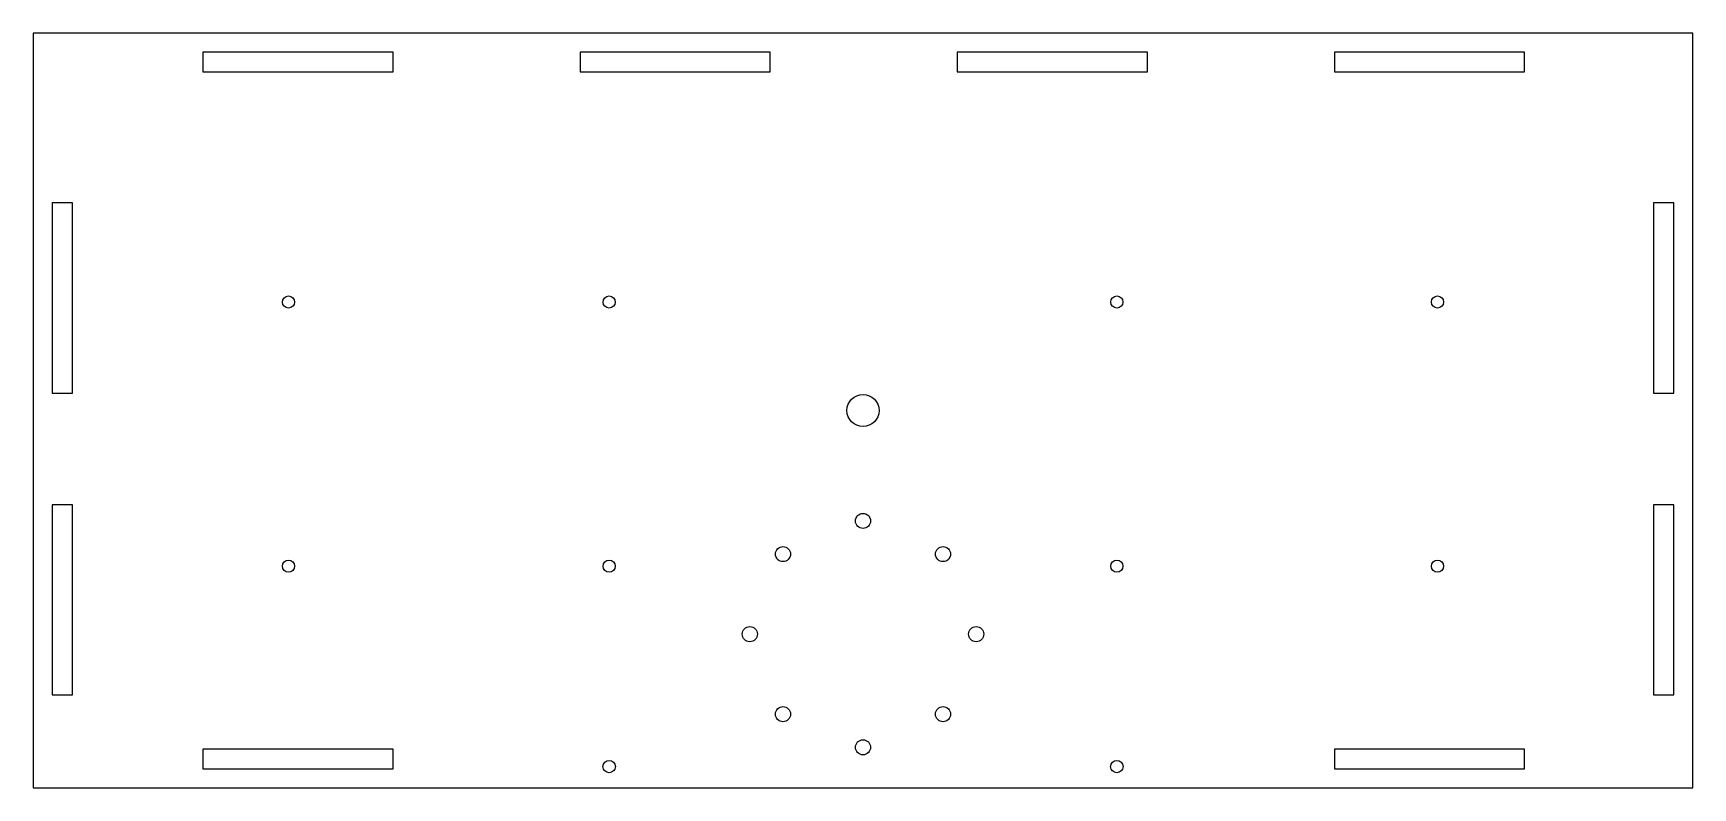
# Model space of a CAD drawing. Header units: millimetres. Extents: x -220 to 220, y -100 to 100.
import ezdxf

# ---------------------------------------------------------------- set-up
doc = ezdxf.new("R2010")
doc.units = ezdxf.units.MM

msp = doc.modelspace()

# ---------------------------------------------------------------- linework, layer by layer
at = {"color": 7, "linetype": 'Continuous', "lineweight": 25}
for p, q in [((-220, 100), (-220, -100)), ((220, 100), (-220, 100)), ((220, -100), (220, 100)), ((-175, 95), (-175, 89.8)), ((-124.6, 95), (-175, 95)), ((-124.6, 89.8), (-124.6, 95)), ((-24.6, 95), (-75, 95)), ((-75, 95), (-75, 89.8)), ((-24.6, 89.8), (-24.6, 95)), ((75.4, 95), (25, 95)), ((25, 95), (25, 89.8)), ((75.4, 89.8), (75.4, 95)), ((175.4, 95), (125, 95)), ((125, 95), (125, 89.8)), ((175.4, 89.8), (175.4, 95)), ((-175, 89.8), (-124.6, 89.8)), ((-75, 89.8), (-24.6, 89.8)), ((25, 89.8), (75.4, 89.8)), ((125, 89.8), (175.4, 89.8)), ((-215, 55), (-215, 4.6)), ((-209.6, 55), (-215, 55)), ((-209.6, 4.6), (-209.6, 55)), ((209.6, 55), (209.6, 4.6)), ((215, 55), (209.6, 55)), ((215, 4.6), (215, 55)), ((-215, 4.6), (-209.6, 4.6)), ((209.6, 4.6), (215, 4.6)), ((-209.6, -25), (-215, -25)), ((-215, -25), (-215, -75.4)), ((-209.6, -75.4), (-209.6, -25)), ((209.6, -25), (209.6, -75.4)), ((215, -25), (209.6, -25)), ((215, -75.4), (215, -25)), ((-215, -75.4), (-209.6, -75.4)), ((209.6, -75.4), (215, -75.4)), ((-175, -89.8), (-175, -95)), ((-124.6, -89.8), (-175, -89.8)), ((-124.6, -95), (-124.6, -89.8)), ((125, -89.8), (125, -95)), ((175.4, -89.8), (125, -89.8)), ((175.4, -95), (175.4, -89.8)), ((-175, -95), (-124.6, -95)), ((125, -95), (175.4, -95)), ((-220, -100), (220, -100))]:
    msp.add_line(p, q, dxfattribs=at)
for centre, radius in [((-152.3, 28.75), 1.6), ((-67.3, 28.75), 1.6), ((67.3, 28.75), 1.61), ((152.3, 28.75), 1.61), ((0, 0), 4.25), ((0, -29.27), 2), ((-21.21, -38.06), 2), ((21.21, -38.06), 2), ((-152.3, -41.25), 1.6), ((-67.3, -41.25), 1.6), ((67.3, -41.25), 1.61), ((152.3, -41.25), 1.6), ((-30, -59.27), 2), ((30, -59.27), 2), ((-21.21, -80.48), 2), ((21.21, -80.48), 2), ((0, -89.27), 2), ((-67.3, -94.38), 1.65), ((67.3, -94.38), 1.65)]:
    msp.add_circle(centre, radius, dxfattribs=at)

doc.saveas('drawing.dxf')
